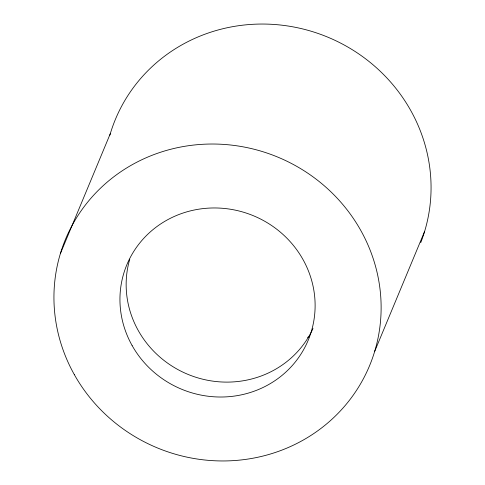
<?xml version="1.0" encoding="UTF-8"?>
<svg xmlns="http://www.w3.org/2000/svg" width="485" height="485" viewBox="0 0 485 485"><rect width="100%" height="100%" fill="white"/><g stroke="black" fill="none" stroke-linecap="round" stroke-linejoin="round"><path stroke-width="0.73" d="M60.346 253.691L110.283 133.714M374.717 351.286L424.654 231.309M313.001 328.527A98.212 93.872 22.6 0 1 190.781 375.493A98.212 93.872 22.6 0 1 129.762 259.19M308.987 337.008A164.651 157.376 22.6 0 1 307.52 337.324M109.865 135.139A164.651 157.376 22.6 0 1 318.027 33.447A164.651 157.376 22.6 0 1 420.762 242.597M74.314 374.596A164.651 157.376 22.6 0 0 357.621 388.643A164.651 157.376 22.6 0 0 220.657 144.227A164.651 157.376 22.6 0 0 74.314 374.596M132.102 345.502A98.212 93.872 22.6 0 0 301.094 353.88A98.212 93.872 22.6 0 0 219.396 208.083A98.212 93.872 22.6 0 0 132.102 345.502"/></g></svg>
